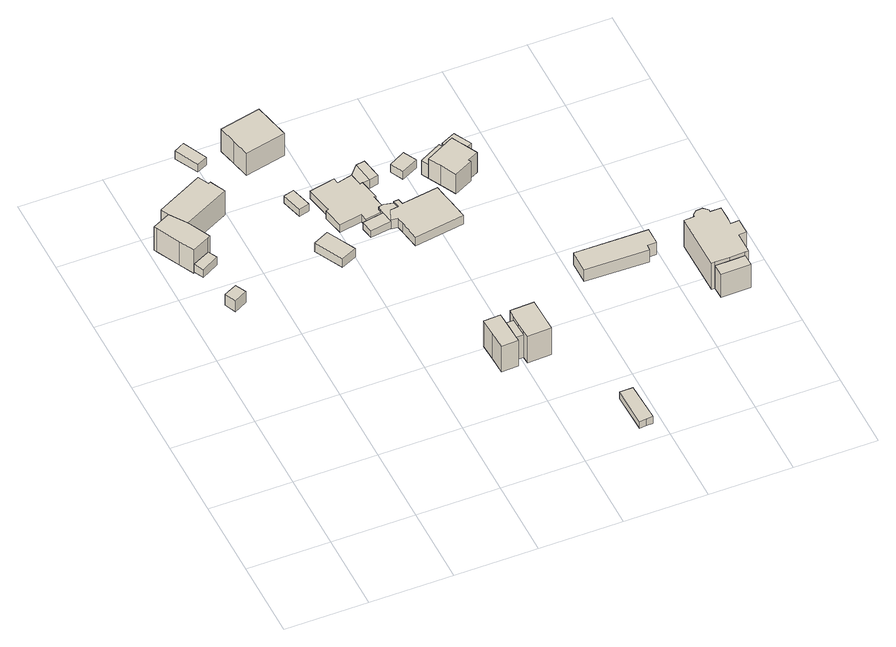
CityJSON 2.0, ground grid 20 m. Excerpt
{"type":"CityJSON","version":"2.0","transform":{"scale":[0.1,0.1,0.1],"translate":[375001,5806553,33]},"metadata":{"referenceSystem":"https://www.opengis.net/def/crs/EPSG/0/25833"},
"CityObjects":{
"building1":{"type":"Building","attributes":{"Gemeindeschluessel":"11000006","BezugspunktDach":"2200","function":"31001_1000","measuredHeight":3.3,"storeysAboveGround":1},"address":[{"country":"Germany","locality":"Berlin","thoroughfareNumber":"7 (1)","thoroughfareName":"Albrechts Teerofen"}],"geometry":[{"type":"Solid","lod":"1","boundaries":[[[[0,1,2,3]],[[4,5,6,7]],[[4,7,3,2]],[[5,4,2,1]],[[6,5,1,0]],[[7,6,0,3]]]]}]},
"building2":{"type":"Building","attributes":{"Gemeindeschluessel":"11000006","function":"31001_1010"},"address":[{"country":"Germany","locality":"Berlin","thoroughfareNumber":"9","thoroughfareName":"Albrechts Teerofen"}],"children":["building2-1","building2-2","building2-3"]},
"building2-1":{"type":"BuildingPart","attributes":{"BezugspunktDach":"2200","measuredHeight":7.02,"storeysAboveGround":2},"parents":["building2"],"geometry":[{"type":"MultiSurface","lod":"1","boundaries":[[[8,9,10,11,12,13,14,15]],[[16,17,18,19,20,21,22,23]],[[16,23,15,14]],[[18,17,13,12]],[[19,18,12,11]],[[24,25,11,10]],[[20,19,26,27]],[[21,20,10,9]],[[22,21,9,8]],[[23,22,8,15]],[[17,16,14,13]],[[27,26,25,24]]]}]},
"building2-2":{"type":"BuildingPart","attributes":{"BezugspunktDach":"2200","measuredHeight":2.8,"storeysAboveGround":2},"parents":["building2"],"geometry":[{"type":"Solid","lod":"1","boundaries":[[[[28,29,25,24]],[[26,30,31,27]],[[30,26,25,29]],[[31,30,29,28]],[[27,31,28,24]],[[27,24,25,26]]]]}]},
"building2-3":{"type":"BuildingPart","attributes":{"BezugspunktDach":"2200","measuredHeight":7.28,"storeysAboveGround":2},"parents":["building2"],"geometry":[{"type":"MultiSurface","lod":"1","boundaries":[[[14,13,32,33,34,35,36]],[[37,38,39,40,41,42,43]],[[37,43,36,35]],[[38,37,35,34]],[[39,38,34,33]],[[40,39,33,32]],[[41,40,32,13]],[[42,41,13,17,16]],[[43,42,14,36]],[[16,17,13,14]]]}]},
"building3":{"type":"Building","attributes":{"Gemeindeschluessel":"11000006","BezugspunktDach":"2200","function":"31001_2463","measuredHeight":2.45,"storeysAboveGround":1},"address":[{"country":"Germany","locality":"Berlin","thoroughfareNumber":"11B (1)","thoroughfareName":"Albrechts Teerofen"}],"geometry":[{"type":"Solid","lod":"1","boundaries":[[[[44,45,46,47]],[[48,49,50,51]],[[48,51,47,46]],[[49,48,46,45]],[[50,49,45,44]],[[51,50,44,47]]]]}]},
"building4":{"type":"Building","attributes":{"Gemeindeschluessel":"11000006","BezugspunktDach":"2200","function":"31001_2463","measuredHeight":2.54,"storeysAboveGround":1},"address":[{"country":"Germany","locality":"Berlin","thoroughfareNumber":"9 (1)","thoroughfareName":"Albrechts Teerofen"}],"geometry":[{"type":"Solid","lod":"1","boundaries":[[[[52,53,54,55]],[[56,57,58,59]],[[56,59,55,54]],[[57,56,54,53]],[[58,57,53,52]],[[59,58,52,55]]]]}]},
"building5":{"type":"Building","attributes":{"Gemeindeschluessel":"11000006","BezugspunktDach":"2200","function":"31001_2463","measuredHeight":2.22,"storeysAboveGround":1},"address":[{"country":"Germany","locality":"Berlin","thoroughfareNumber":"11 (1)","thoroughfareName":"Albrechts Teerofen"}],"geometry":[{"type":"Solid","lod":"1","boundaries":[[[[60,61,62,63]],[[64,65,66,67]],[[64,67,63,62]],[[65,64,62,61]],[[66,65,61,60]],[[67,66,60,63]]]]}]},
"building6":{"type":"Building","attributes":{"Gemeindeschluessel":"11000006","BezugspunktDach":"2200","function":"31001_1010","measuredHeight":8.42,"storeysAboveGround":1},"address":[{"country":"Germany","locality":"Berlin","thoroughfareNumber":"11B","thoroughfareName":"Albrechts Teerofen"}],"geometry":[{"type":"Solid","lod":"1","boundaries":[[[[68,69,70,71,72,73]],[[74,75,76,77,78,79]],[[74,79,73,72]],[[75,74,72,71]],[[76,75,71,70]],[[77,76,70,69]],[[78,77,69,68]],[[79,78,68,73]]]]}]},
"building7":{"type":"Building","attributes":{"Gemeindeschluessel":"11000006","function":"31001_1010"},"address":[{"country":"Germany","locality":"Berlin","thoroughfareNumber":"22","thoroughfareName":"Albrechts Teerofen"}],"children":["building7-1","building7-2","building7-3"]},
"building7-1":{"type":"BuildingPart","attributes":{"BezugspunktDach":"2200","measuredHeight":9.25,"storeysAboveGround":2},"parents":["building7"],"geometry":[{"type":"MultiSurface","lod":"1","boundaries":[[[80,81,82,83,84,85,86,87]],[[88,89,90,91,92,93,94,95]],[[88,95,87,86]],[[89,88,86,85]],[[90,89,85,84]],[[91,90,84,83]],[[92,91,83,82]],[[96,97,82,81]],[[98,96,81,80]],[[95,94,80,87]],[[93,92,97,96]],[[94,93,96,98]]]}]},
"building7-2":{"type":"BuildingPart","attributes":{"BezugspunktDach":"2200","measuredHeight":6.94,"storeysAboveGround":2},"parents":["building7"],"geometry":[{"type":"MultiSurface","lod":"1","boundaries":[[[99,97,98,100]],[[94,92,101,102]],[[94,102,100,98]],[[101,92,97,99]],[[92,93,96,97]],[[94,98,96,93]],[[102,103,104,100]],[[101,99,104,103]]]}]},
"building7-3":{"type":"BuildingPart","attributes":{"BezugspunktDach":"2200","measuredHeight":8.84,"storeysAboveGround":2},"parents":["building7"],"geometry":[{"type":"MultiSurface","lod":"1","boundaries":[[[105,106,107,108,109,110,111,112]],[[113,102,103,101,114,115,116,117]],[[113,117,112,111]],[[102,113,111,110]],[[104,100,102,110,109]],[[99,104,103,109,108]],[[114,101,108,107]],[[115,114,107,106]],[[116,115,106,105]],[[117,116,105,112]],[[103,102,100,104]],[[101,103,104,99]]]}]},
"building8":{"type":"Building","attributes":{"Gemeindeschluessel":"11000006","BezugspunktDach":"2200","function":"31001_1000","measuredHeight":2.12,"storeysAboveGround":1},"address":[{"country":"Germany","locality":"Berlin","thoroughfareNumber":"11 (2)","thoroughfareName":"Albrechts Teerofen"}],"geometry":[{"type":"Solid","lod":"1","boundaries":[[[[118,119,120,121]],[[122,123,124,125]],[[122,125,121,120]],[[123,122,120,119]],[[124,123,119,118]],[[125,124,118,121]]]]}]},
"building9":{"type":"Building","attributes":{"Gemeindeschluessel":"11000006","BezugspunktDach":"2200","function":"31001_1010","measuredHeight":2.27,"storeysAboveGround":1},"address":[{"country":"Germany","locality":"Berlin","thoroughfareNumber":"11A","thoroughfareName":"Albrechts Teerofen"}],"geometry":[{"type":"Solid","lod":"1","boundaries":[[[[126,127,128,129,130,131,132,133,134,135,136,137,138,139,140,141]],[[142,143,144,145,146,147,148,149,150,151,152,153,154,155,156,157]],[[142,157,141,140]],[[143,142,140,139]],[[144,143,139,138]],[[145,144,138,137]],[[146,145,137,136]],[[147,146,136,135]],[[148,147,135,134]],[[149,148,134,133]],[[150,149,133,132]],[[151,150,132,131]],[[152,151,131,130]],[[153,152,130,129]],[[154,153,129,128]],[[155,154,128,127]],[[156,155,127,126]],[[157,156,126,141]]]]}]},
"building10":{"type":"Building","attributes":{"Gemeindeschluessel":"11000006","BezugspunktDach":"2200","function":"51009_1610","measuredHeight":2.3,"storeysAboveGround":0},"address":[{"country":"Germany","locality":"Berlin"}],"geometry":[{"type":"Solid","lod":"1","boundaries":[[[[158,120,119,159,160,161,162,163]],[[164,165,166,167,168,169,170,171]],[[164,171,163,162]],[[165,164,162,161]],[[166,165,161,160]],[[167,166,160,159]],[[168,167,159,119]],[[169,168,119,120]],[[170,169,120,158]],[[171,170,158,163]]]]}]},
"building11":{"type":"Building","attributes":{"Gemeindeschluessel":"11000006","BezugspunktDach":"2200","function":"31001_1000","measuredHeight":2.43,"storeysAboveGround":1},"address":[{"country":"Germany","locality":"Berlin","thoroughfareNumber":"24 (1)","thoroughfareName":"Albrechts Teerofen"}],"geometry":[{"type":"Solid","lod":"1","boundaries":[[[[172,173,174,175,176]],[[177,178,179,180,181]],[[177,181,176,175]],[[178,177,175,174]],[[179,178,174,173]],[[180,179,173,172]],[[181,180,172,176]]]]}]},
"building12":{"type":"Building","attributes":{"Gemeindeschluessel":"11000006","BezugspunktDach":"2200","function":"51009_1610","measuredHeight":2.61,"storeysAboveGround":0},"address":[{"country":"Germany","locality":"Berlin"}],"geometry":[{"type":"Solid","lod":"1","boundaries":[[[[182,183,184,185,186]],[[187,188,189,190,191]],[[187,191,186,185]],[[188,187,185,184]],[[189,188,184,183]],[[190,189,183,182]],[[191,190,182,186]]]]}]},
"building13":{"type":"Building","attributes":{"Gemeindeschluessel":"11000006","BezugspunktDach":"2200","function":"31001_2463","measuredHeight":2.61,"storeysAboveGround":1},"address":[{"country":"Germany","locality":"Berlin","thoroughfareNumber":"11A (1)","thoroughfareName":"Albrechts Teerofen"}],"geometry":[{"type":"Solid","lod":"1","boundaries":[[[[184,192,193,185]],[[194,195,188,187]],[[194,187,185,193]],[[195,194,193,192]],[[188,195,192,184]],[[187,188,184,185]]]]}]},
"building14":{"type":"Building","attributes":{"Gemeindeschluessel":"11000006","BezugspunktDach":"2200","function":"31001_1010","measuredHeight":3.69,"storeysAboveGround":2},"address":[{"country":"Germany","locality":"Berlin","thoroughfareNumber":"11","thoroughfareName":"Albrechts Teerofen"}],"geometry":[{"type":"Solid","lod":"1","boundaries":[[[[196,197,198,199,200,201,202,203,204,205,206,207,208]],[[167,166,165,209,210,211,212,213,214,215,216,217,168]],[[167,168,208,207]],[[166,167,207,206]],[[165,166,206,205]],[[209,165,205,204]],[[210,209,204,203]],[[211,210,203,202]],[[212,211,202,201]],[[213,212,201,200]],[[214,213,200,199]],[[215,214,199,198]],[[216,215,198,197]],[[217,216,197,196]],[[168,217,196,208]]]]}]},
"building15":{"type":"Building","attributes":{"Gemeindeschluessel":"11000006","BezugspunktDach":"2200","function":"31001_1000","measuredHeight":2.78,"storeysAboveGround":1},"address":[{"country":"Germany","locality":"Berlin","thoroughfareNumber":"13 (2)","thoroughfareName":"Albrechts Teerofen"}],"geometry":[{"type":"Solid","lod":"1","boundaries":[[[[218,219,220,221]],[[222,223,224,225]],[[222,225,221,220]],[[223,222,220,219]],[[224,223,219,218]],[[225,224,218,221]]]]}]},
"building16":{"type":"Building","attributes":{"Gemeindeschluessel":"11000006","function":"31001_1010"},"address":[{"country":"Germany","locality":"Berlin","thoroughfareNumber":"13","thoroughfareName":"Albrechts Teerofen"}],"children":["building16-1","building16-2"]},
"building16-1":{"type":"BuildingPart","attributes":{"BezugspunktDach":"2200","measuredHeight":8.62,"storeysAboveGround":1},"parents":["building16"],"geometry":[{"type":"MultiSurface","lod":"1","boundaries":[[[226,227,228,229,230,231,232,233,234,235]],[[236,237,238,239,240,241,242,243,244,245]],[[236,246,247,235,234]],[[237,236,234,233]],[[238,237,233,232]],[[239,238,232,231]],[[240,239,231,230]],[[241,240,230,229]],[[242,241,229,228]],[[243,242,228,227]],[[244,243,227,226]],[[245,244,226,235]],[[245,247,246,236]]]}]},
"building16-2":{"type":"BuildingPart","attributes":{"BezugspunktDach":"2200","measuredHeight":4.29,"storeysAboveGround":1},"parents":["building16"],"geometry":[{"type":"Solid","lod":"1","boundaries":[[[[247,246,248,249]],[[250,236,245,251]],[[250,251,249,248]],[[236,250,248,246]],[[251,245,247,249]],[[245,236,246,247]]]]}]},
"building17":{"type":"Building","attributes":{"Gemeindeschluessel":"11000006","BezugspunktDach":"2200","function":"31001_2463","measuredHeight":2.8,"storeysAboveGround":1},"address":[{"country":"Germany","locality":"Berlin","thoroughfareNumber":"13 (1)","thoroughfareName":"Albrechts Teerofen"}],"geometry":[{"type":"Solid","lod":"1","boundaries":[[[[252,253,254,255,256]],[[257,258,259,260,261]],[[257,261,256,255]],[[258,257,255,254]],[[259,258,254,253]],[[260,259,253,252]],[[261,260,252,256]]]]}]},
"building18":{"type":"Building","attributes":{"Gemeindeschluessel":"11000006","BezugspunktDach":"2200","function":"31001_1312","measuredHeight":3.59,"storeysAboveGround":1},"address":[{"country":"Germany","locality":"Berlin","thoroughfareNumber":"24","thoroughfareName":"Albrechts Teerofen"}],"geometry":[{"type":"Solid","lod":"1","boundaries":[[[[262,263,264,265,266,267]],[[268,269,270,271,272,273]],[[268,273,267,266]],[[269,268,266,265]],[[270,269,265,264]],[[271,270,264,263]],[[272,271,263,262]],[[273,272,262,267]]]]}]},
"building19":{"type":"Building","attributes":{"Gemeindeschluessel":"11000006","function":"31001_1010"},"address":[{"country":"Germany","locality":"Berlin","thoroughfareNumber":"26","thoroughfareName":"Albrechts Teerofen"}],"children":["building19-1","building19-2"]},
"building19-1":{"type":"BuildingPart","attributes":{"BezugspunktDach":"2200","measuredHeight":10.39,"storeysAboveGround":1},"parents":["building19"],"geometry":[{"type":"MultiSurface","lod":"1","boundaries":[[[274,275,276,277,278,279,280,281,282,283,284,285,286,287,288,289,290,291,292,293]],[[294,295,296,297,298,299,300,301,302,303,304,305,306,307,308,309,310,311,312,313]],[[294,313,293,292]],[[295,294,292,291]],[[296,295,291,290]],[[297,296,290,289]],[[298,297,289,288]],[[299,298,288,287]],[[300,299,287,286]],[[301,300,286,285]],[[302,301,285,284]],[[303,302,284,283]],[[304,303,283,282]],[[305,304,282,281]],[[306,305,281,280]],[[307,306,280,279]],[[308,307,279,278]],[[309,308,278,277]],[[314,315,277,276]],[[311,316,314,310,276,275]],[[312,311,275,274]],[[313,312,274,293]],[[310,309,315,314]],[[310,314,316,311,317]]]}]},
"building19-2":{"type":"BuildingPart","attributes":{"BezugspunktDach":"2200","measuredHeight":7.01,"storeysAboveGround":1},"parents":["building19"],"geometry":[{"type":"MultiSurface","lod":"1","boundaries":[[[318,319,315,316]],[[309,320,321,311]],[[320,309,315,319]],[[321,320,319,318]],[[311,321,318,316]],[[309,310,314,315]],[[311,316,314,310]]]}]}
},
"vertices":[
[86,694,68],[118,711,68],[105,737,68],[73,722,68],[105,737,35],[118,711,35],[86,694,35],[73,722,35],
[7,932,103],[35,875,103],[53,840,103],[96,861,103],[102,864,103],[75,920,103],[47,960,103],[3,939,103],[47,960,32],[75,920,32],[102,864,32],[96,861,32],[53,840,32],[35,875,32],[7,932,32],[3,939,32],[53,840,60],[96,861,60],[96,861,36],[53,840,36],
[65,816,60],[107,839,60],[107,839,36],[65,816,36],
[187,976,103],[169,1013,103],[164,1011,103],[151,1037,103],[38,980,103],[151,1037,30],[164,1011,30],[169,1013,30],[187,976,30],[75,920,30],[47,960,30],[38,980,30],
[192,1129,41],[217,1141,41],[189,1200,41],[163,1186,41],[189,1200,17],[217,1141,17],[192,1129,17],[163,1186,17],
[351,724,60],[389,741,60],[354,811,60],[316,792,60],[354,811,34],[389,741,34],[351,724,34],[316,792,34],
[333,909,48],[358,916,48],[344,967,48],[319,960,48],[344,967,26],[358,916,26],[333,909,26],[319,960,26],
[277,1130,75],[287,1086,75],[386,1108,75],[376,1152,75],[366,1197,75],[267,1175,75],[366,1197,7],[376,1152,7],[386,1108,7],[287,1086,7],[277,1130,7],[267,1175,7],
[592,362,119],[593,337,119],[594,313,119],[595,294,119],[652,296,119],[651,339,119],[650,383,119],[592,381,119],[650,383,38],[651,339,38],[652,296,38],[595,294,38],[594,313,38],[593,337,38],[592,362,38],[592,381,38],[593,337,107],[594,313,107],[592,362,107],
[572,312,107],[570,361,107],[572,312,38],[570,361,38],[571,337,38],[571,337,107],
[531,335,116],[532,292,116],[573,293,116],[572,312,116],[571,337,116],[570,361,116],[569,380,116],[529,378,116],[569,380,38],[573,293,38],[532,292,38],[531,335,38],[529,378,38],
[444,782,54],[495,790,54],[490,821,54],[439,812,54],[490,821,33],[495,790,33],[444,782,33],[439,812,33],
[390,886,46],[383,883,46],[394,832,46],[449,842,46],[452,825,46],[489,832,46],[488,841,46],[501,844,46],[495,880,46],[500,880,46],[490,930,46],[484,928,46],[478,960,46],[441,951,46],[439,965,46],[377,952,46],[439,965,23],[441,951,23],[478,960,23],[484,928,23],[490,930,23],[500,880,23],[495,880,23],[501,844,23],[488,841,23],[489,832,23],[452,825,23],[449,842,23],[394,832,23],[383,883,23],[390,886,23],[377,952,23],
[489,832,54],[507,819,54],[526,821,54],[523,839,54],[501,844,54],[488,841,54],[501,844,31],[523,839,31],[526,821,31],[507,819,31],[495,790,31],[490,821,31],[489,832,31],[488,841,31],
[731,9,65],[748,10,65],[764,11,65],[760,109,65],[728,109,65],[760,109,45],[764,11,45],[748,10,45],[731,9,45],[728,109,45],
[484,928,45],[490,930,45],[508,932,45],[500,985,45],[478,960,45],[500,985,19],[508,932,19],[490,930,19],[484,928,19],[478,960,19],
[530,936,45],[521,988,45],[521,988,19],[530,936,19],
[511,788,58],[514,770,58],[522,721,58],[643,740,58],[635,788,58],[632,804,58],[626,839,58],[538,826,58],[535,840,58],[523,839,58],[526,821,58],[507,819,58],[495,790,58],[535,840,31],[538,826,31],[626,839,31],[632,804,31],[635,788,31],[643,740,31],[522,721,31],[514,770,31],[511,788,31],
[586,930,40],[627,950,40],[610,982,40],[570,961,40],[610,982,16],[627,950,16],[586,930,16],[570,961,16],
[651,875,82],[670,838,82],[715,860,82],[712,866,82],[738,879,82],[722,911,82],[716,923,82],[706,942,82],[689,933,82],[635,905,82],[689,933,22],[706,942,22],[716,923,22],[722,911,22],[738,879,22],[712,866,22],[715,860,22],[670,838,22],[651,875,22],[635,905,22],[689,933,65],[635,905,65],
[680,950,65],[626,922,65],[680,950,22],[626,922,22],
[706,942,46],[716,923,46],[753,942,46],[730,985,46],[695,968,46],[730,985,18],[753,942,18],[716,923,18],[706,942,18],[695,968,18],
[807,471,72],[960,468,72],[961,482,72],[983,482,72],[983,525,72],[807,527,72],[983,525,36],[983,482,36],[961,482,36],[960,468,36],[807,471,36],[807,527,36],
[1053,350,102],[1061,350,102],[1097,350,102],[1133,351,102],[1141,351,102],[1141,373,102],[1141,405,102],[1160,405,102],[1160,444,102],[1140,443,102],[1140,464,102],[1140,494,102],[1114,494,102],[1114,500,102],[1103,510,102],[1095,509,102],[1088,509,102],[1078,500,102],[1078,494,102],[1052,493,102],[1078,494,22],[1078,500,22],[1088,509,22],[1095,509,22],[1103,510,22],[1114,500,22],[1114,494,22],[1140,494,22],[1140,464,22],[1140,443,22],[1160,444,22],[1160,405,22],[1141,405,22],[1141,373,22],[1141,351,22],[1133,351,22],[1097,350,22],[1061,350,22],[1053,350,22],[1052,493,22],[1097,350,92],[1133,351,92],[1061,350,92],[1062,350,22],
[1062,320,92],[1133,321,92],[1133,321,22],[1062,320,22]
]}
